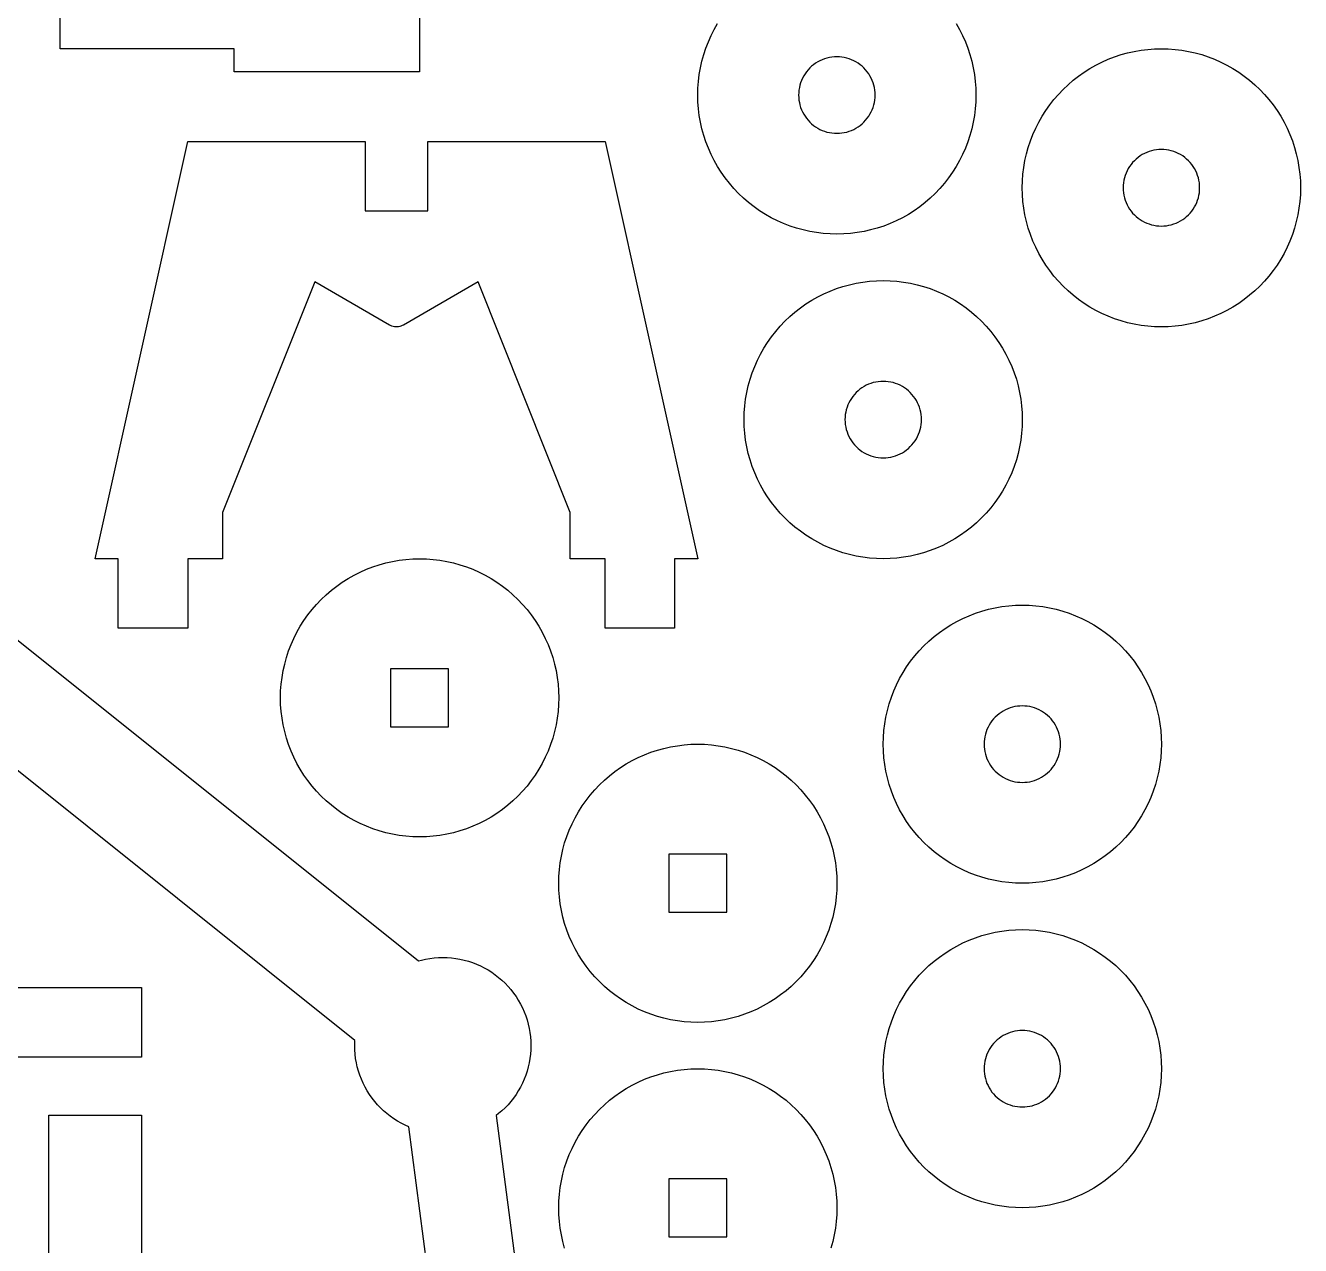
# Model space of a CAD drawing. Header units: millimetres. Extents: x 5 to 513, y 5 to 395.
# Drawn here: x 454 to 509, y 193.4 to 246 of the extents above; entities that cross this region are included whole.
import ezdxf

# ---------------------------------------------------------------- set-up
doc = ezdxf.new("R2010")
doc.units = ezdxf.units.MM
doc.layers.add('CUT', color=1, linetype='Continuous')

msp = doc.modelspace()

# ---------------------------------------------------------------- linework, layer by layer
at = {"layer": 'CUT'}
for points in [[(471, 254), (471, 244), (463, 244), (463, 245), (459, 245), (456, 245), (455.5, 245), (455.5, 248)], [(494.146, 246.085), (494.292, 245.828), (494.424, 245.565), (494.543, 245.296), (494.649, 245.021), (494.742, 244.742), (494.82, 244.458), (494.885, 244.171), (494.935, 243.88), (494.971, 243.588), (494.993, 243.294), (495, 243), (494.993, 242.706), (494.971, 242.412), (494.935, 242.12), (494.885, 241.829), (494.82, 241.542), (494.742, 241.258), (494.649, 240.979), (494.543, 240.704), (494.424, 240.435), (494.292, 240.172), (494.146, 239.915), (493.989, 239.667), (493.819, 239.426), (493.638, 239.194), (493.446, 238.971), (493.243, 238.757), (493.029, 238.554), (492.806, 238.362), (492.574, 238.181), (492.333, 238.011), (492.085, 237.854), (491.828, 237.708), (491.565, 237.576), (491.296, 237.457), (491.021, 237.351), (490.742, 237.258), (490.458, 237.18), (490.171, 237.115), (489.88, 237.065), (489.588, 237.029), (489.294, 237.007), (489, 237), (488.706, 237.007), (488.412, 237.029), (488.12, 237.065), (487.829, 237.115), (487.542, 237.18), (487.258, 237.258), (486.979, 237.351), (486.704, 237.457), (486.435, 237.576), (486.172, 237.708), (485.915, 237.854), (485.667, 238.011), (485.426, 238.181), (485.194, 238.362), (484.971, 238.554), (484.757, 238.757), (484.554, 238.971), (484.362, 239.194), (484.181, 239.426), (484.011, 239.667), (483.854, 239.915), (483.708, 240.172), (483.576, 240.435), (483.457, 240.704), (483.351, 240.979), (483.258, 241.258), (483.18, 241.542), (483.115, 241.829), (483.065, 242.12), (483.029, 242.412), (483.007, 242.706), (483, 243), (483.007, 243.294), (483.029, 243.588), (483.065, 243.88), (483.115, 244.171), (483.18, 244.458), (483.258, 244.742), (483.351, 245.021), (483.457, 245.296), (483.576, 245.565), (483.708, 245.828), (483.854, 246.085)], [(449, 223.217), (470.956, 205.653), (471.077, 205.686), (471.259, 205.727), (471.442, 205.759), (471.628, 205.782), (471.814, 205.795), (472, 205.8), (472.186, 205.795), (472.372, 205.782), (472.558, 205.759), (472.741, 205.727), (472.923, 205.686), (473.103, 205.636), (473.28, 205.578), (473.454, 205.511), (473.625, 205.435), (473.791, 205.351), (473.954, 205.259), (474.111, 205.16), (474.264, 205.052), (474.411, 204.937), (474.552, 204.816), (474.687, 204.687), (474.816, 204.552), (474.937, 204.411), (475.052, 204.264), (475.16, 204.111), (475.259, 203.954), (475.351, 203.791), (475.435, 203.625), (475.511, 203.454), (475.578, 203.28), (475.636, 203.103), (475.686, 202.923), (475.727, 202.741), (475.759, 202.558), (475.782, 202.372), (475.795, 202.186), (475.8, 202), (475.795, 201.814), (475.782, 201.628), (475.759, 201.442), (475.727, 201.259), (475.686, 201.077), (475.636, 200.897), (475.578, 200.72), (475.511, 200.546), (475.435, 200.375), (475.351, 200.209), (475.259, 200.046), (475.16, 199.889), (475.052, 199.736), (474.937, 199.589), (474.816, 199.448), (474.687, 199.313), (474.552, 199.184), (474.411, 199.063), (474.31, 198.984), (476.264, 184)], [(472.432, 184), (470.542, 198.491), (470.375, 198.565), (470.209, 198.649), (470.046, 198.741), (469.889, 198.84), (469.736, 198.948), (469.589, 199.063), (469.448, 199.184), (469.313, 199.313), (469.184, 199.448), (469.063, 199.589), (468.948, 199.736), (468.84, 199.889), (468.741, 200.046), (468.649, 200.209), (468.565, 200.375), (468.489, 200.546), (468.422, 200.72), (468.364, 200.897), (468.314, 201.077), (468.273, 201.259), (468.241, 201.442), (468.218, 201.628), (468.205, 201.814), (468.2, 202), (468.205, 202.186), (468.207, 202.217), (449, 217.583)], [(444.5, 204.5), (458.963, 204.5), (458.998, 204.498), (459, 204.463), (459, 201.537), (458.998, 201.502), (458.963, 201.5), (444.5, 201.5)], [(477.258, 193.258), (477.18, 193.542), (477.115, 193.829), (477.065, 194.12), (477.029, 194.412), (477.007, 194.706), (477, 195), (477.007, 195.294), (477.029, 195.588), (477.065, 195.88), (477.115, 196.171), (477.18, 196.458), (477.258, 196.742), (477.351, 197.021), (477.457, 197.296), (477.576, 197.565), (477.708, 197.828), (477.854, 198.085), (478.011, 198.333), (478.181, 198.574), (478.362, 198.806), (478.554, 199.029), (478.757, 199.243), (478.971, 199.446), (479.194, 199.638), (479.426, 199.819), (479.667, 199.989), (479.915, 200.146), (480.172, 200.292), (480.435, 200.424), (480.704, 200.543), (480.979, 200.649), (481.258, 200.742), (481.542, 200.82), (481.829, 200.885), (482.12, 200.935), (482.412, 200.971), (482.706, 200.993), (483, 201), (483.294, 200.993), (483.588, 200.971), (483.88, 200.935), (484.171, 200.885), (484.458, 200.82), (484.742, 200.742), (485.021, 200.649), (485.296, 200.543), (485.565, 200.424), (485.828, 200.292), (486.085, 200.146), (486.333, 199.989), (486.574, 199.819), (486.806, 199.638), (487.029, 199.446), (487.243, 199.243), (487.446, 199.029), (487.638, 198.806), (487.819, 198.574), (487.989, 198.333), (488.146, 198.085), (488.292, 197.828), (488.424, 197.565), (488.543, 197.296), (488.649, 197.021), (488.742, 196.742), (488.82, 196.458), (488.885, 196.171), (488.935, 195.88), (488.971, 195.588), (488.993, 195.294), (489, 195), (488.993, 194.706), (488.971, 194.412), (488.935, 194.12), (488.885, 193.829), (488.82, 193.542), (488.742, 193.258)], [(455, 192), (455, 198.963), (455.002, 198.998), (455.037, 199), (458.963, 199), (458.998, 198.998), (459, 198.963), (459, 179.037)]]:
    msp.add_lwpolyline(points, dxfattribs=at)
for points in [[(508.993, 238.706), (508.971, 238.412), (508.935, 238.12), (508.885, 237.829), (508.82, 237.542), (508.742, 237.258), (508.649, 236.979), (508.543, 236.704), (508.424, 236.435), (508.292, 236.172), (508.146, 235.915), (507.989, 235.667), (507.819, 235.426), (507.638, 235.194), (507.446, 234.971), (507.243, 234.757), (507.029, 234.554), (506.806, 234.362), (506.574, 234.181), (506.333, 234.011), (506.085, 233.854), (505.828, 233.708), (505.565, 233.576), (505.296, 233.457), (505.021, 233.351), (504.742, 233.258), (504.458, 233.18), (504.171, 233.115), (503.88, 233.065), (503.588, 233.029), (503.294, 233.007), (503, 233), (502.706, 233.007), (502.412, 233.029), (502.12, 233.065), (501.829, 233.115), (501.542, 233.18), (501.258, 233.258), (500.979, 233.351), (500.704, 233.457), (500.435, 233.576), (500.172, 233.708), (499.915, 233.854), (499.667, 234.011), (499.426, 234.181), (499.194, 234.362), (498.971, 234.554), (498.757, 234.757), (498.554, 234.971), (498.362, 235.194), (498.181, 235.426), (498.011, 235.667), (497.854, 235.915), (497.708, 236.172), (497.576, 236.435), (497.457, 236.704), (497.351, 236.979), (497.258, 237.258), (497.18, 237.542), (497.115, 237.829), (497.065, 238.12), (497.029, 238.412), (497.007, 238.706), (497, 239), (497.007, 239.294), (497.029, 239.588), (497.065, 239.88), (497.115, 240.171), (497.18, 240.458), (497.258, 240.742), (497.351, 241.021), (497.457, 241.296), (497.576, 241.565), (497.708, 241.828), (497.854, 242.085), (498.011, 242.333), (498.181, 242.574), (498.362, 242.806), (498.554, 243.029), (498.757, 243.243), (498.971, 243.446), (499.194, 243.638), (499.426, 243.819), (499.667, 243.989), (499.915, 244.146), (500.172, 244.292), (500.435, 244.424), (500.704, 244.543), (500.979, 244.649), (501.258, 244.742), (501.542, 244.82), (501.829, 244.885), (502.12, 244.935), (502.412, 244.971), (502.706, 244.993), (503, 245), (503.294, 244.993), (503.588, 244.971), (503.88, 244.935), (504.171, 244.885), (504.458, 244.82), (504.742, 244.742), (505.021, 244.649), (505.296, 244.543), (505.565, 244.424), (505.828, 244.292), (506.085, 244.146), (506.333, 243.989), (506.574, 243.819), (506.806, 243.638), (507.029, 243.446), (507.243, 243.243), (507.446, 243.029), (507.638, 242.806), (507.819, 242.574), (507.989, 242.333), (508.146, 242.085), (508.292, 241.828), (508.424, 241.565), (508.543, 241.296), (508.649, 241.021), (508.742, 240.742), (508.82, 240.458), (508.885, 240.171), (508.935, 239.88), (508.971, 239.588), (508.993, 239.294), (509, 239)], [(490.646, 243.108), (490.636, 243.215), (490.618, 243.322), (490.594, 243.427), (490.562, 243.53), (490.524, 243.631), (490.48, 243.73), (490.429, 243.825), (490.372, 243.917), (490.309, 244.004), (490.241, 244.088), (490.167, 244.167), (490.088, 244.241), (490.004, 244.309), (489.917, 244.372), (489.825, 244.429), (489.73, 244.48), (489.631, 244.524), (489.53, 244.562), (489.427, 244.594), (489.322, 244.618), (489.215, 244.636), (489.108, 244.646), (489, 244.65), (488.892, 244.646), (488.785, 244.636), (488.678, 244.618), (488.573, 244.594), (488.47, 244.562), (488.369, 244.524), (488.27, 244.48), (488.175, 244.429), (488.083, 244.372), (487.996, 244.309), (487.912, 244.241), (487.833, 244.167), (487.759, 244.088), (487.691, 244.004), (487.628, 243.917), (487.571, 243.825), (487.52, 243.73), (487.476, 243.631), (487.438, 243.53), (487.406, 243.427), (487.382, 243.322), (487.364, 243.215), (487.354, 243.108), (487.35, 243), (487.354, 242.892), (487.364, 242.785), (487.382, 242.678), (487.406, 242.573), (487.438, 242.47), (487.476, 242.369), (487.52, 242.27), (487.571, 242.175), (487.628, 242.083), (487.691, 241.996), (487.759, 241.912), (487.833, 241.833), (487.912, 241.759), (487.996, 241.691), (488.083, 241.628), (488.175, 241.571), (488.27, 241.52), (488.369, 241.476), (488.47, 241.438), (488.573, 241.406), (488.678, 241.382), (488.785, 241.364), (488.892, 241.354), (489, 241.35), (489.108, 241.354), (489.215, 241.364), (489.322, 241.382), (489.427, 241.406), (489.53, 241.438), (489.631, 241.476), (489.73, 241.52), (489.825, 241.571), (489.917, 241.628), (490.004, 241.691), (490.088, 241.759), (490.167, 241.833), (490.241, 241.912), (490.309, 241.996), (490.372, 242.083), (490.429, 242.175), (490.48, 242.27), (490.524, 242.369), (490.562, 242.47), (490.594, 242.573), (490.618, 242.678), (490.636, 242.785), (490.646, 242.892), (490.65, 243)], [(468.65, 241), (468.65, 238), (471.35, 238), (471.35, 241), (479, 241), (483, 223), (482, 223), (482, 220), (479, 220), (479, 223), (477.5, 223), (477.5, 225), (473.524, 234.941), (470.3, 233.08), (470.249, 233.054), (470.196, 233.032), (470.141, 233.016), (470.085, 233.005), (470.029, 233), (469.971, 233), (469.915, 233.005), (469.859, 233.016), (469.804, 233.032), (469.751, 233.054), (469.7, 233.08), (466.476, 234.941), (462.5, 225), (462.5, 223), (461, 223), (461, 220), (458, 220), (458, 223), (457, 223), (461, 241)], [(504.646, 239.108), (504.636, 239.215), (504.618, 239.322), (504.594, 239.427), (504.562, 239.53), (504.524, 239.631), (504.48, 239.73), (504.429, 239.825), (504.372, 239.917), (504.309, 240.004), (504.241, 240.088), (504.167, 240.167), (504.088, 240.241), (504.004, 240.309), (503.917, 240.372), (503.825, 240.429), (503.73, 240.48), (503.631, 240.524), (503.53, 240.562), (503.427, 240.594), (503.322, 240.618), (503.215, 240.636), (503.108, 240.646), (503, 240.65), (502.892, 240.646), (502.785, 240.636), (502.678, 240.618), (502.573, 240.594), (502.47, 240.562), (502.369, 240.524), (502.27, 240.48), (502.175, 240.429), (502.083, 240.372), (501.996, 240.309), (501.912, 240.241), (501.833, 240.167), (501.759, 240.088), (501.691, 240.004), (501.628, 239.917), (501.571, 239.825), (501.52, 239.73), (501.476, 239.631), (501.438, 239.53), (501.406, 239.427), (501.382, 239.322), (501.364, 239.215), (501.354, 239.108), (501.35, 239), (501.354, 238.892), (501.364, 238.785), (501.382, 238.678), (501.406, 238.573), (501.438, 238.47), (501.476, 238.369), (501.52, 238.27), (501.571, 238.175), (501.628, 238.083), (501.691, 237.996), (501.759, 237.912), (501.833, 237.833), (501.912, 237.759), (501.996, 237.691), (502.083, 237.628), (502.175, 237.571), (502.27, 237.52), (502.369, 237.476), (502.47, 237.438), (502.573, 237.406), (502.678, 237.382), (502.785, 237.364), (502.892, 237.354), (503, 237.35), (503.108, 237.354), (503.215, 237.364), (503.322, 237.382), (503.427, 237.406), (503.53, 237.438), (503.631, 237.476), (503.73, 237.52), (503.825, 237.571), (503.917, 237.628), (504.004, 237.691), (504.088, 237.759), (504.167, 237.833), (504.241, 237.912), (504.309, 237.996), (504.372, 238.083), (504.429, 238.175), (504.48, 238.27), (504.524, 238.369), (504.562, 238.47), (504.594, 238.573), (504.618, 238.678), (504.636, 238.785), (504.646, 238.892), (504.65, 239)], [(496.993, 228.706), (496.971, 228.412), (496.935, 228.12), (496.885, 227.829), (496.82, 227.542), (496.742, 227.258), (496.649, 226.979), (496.543, 226.704), (496.424, 226.435), (496.292, 226.172), (496.146, 225.915), (495.989, 225.667), (495.819, 225.426), (495.638, 225.194), (495.446, 224.971), (495.243, 224.757), (495.029, 224.554), (494.806, 224.362), (494.574, 224.181), (494.333, 224.011), (494.085, 223.854), (493.828, 223.708), (493.565, 223.576), (493.296, 223.457), (493.021, 223.351), (492.742, 223.258), (492.458, 223.18), (492.171, 223.115), (491.88, 223.065), (491.588, 223.029), (491.294, 223.007), (491, 223), (490.706, 223.007), (490.412, 223.029), (490.12, 223.065), (489.829, 223.115), (489.542, 223.18), (489.258, 223.258), (488.979, 223.351), (488.704, 223.457), (488.435, 223.576), (488.172, 223.708), (487.915, 223.854), (487.667, 224.011), (487.426, 224.181), (487.194, 224.362), (486.971, 224.554), (486.757, 224.757), (486.554, 224.971), (486.362, 225.194), (486.181, 225.426), (486.011, 225.667), (485.854, 225.915), (485.708, 226.172), (485.576, 226.435), (485.457, 226.704), (485.351, 226.979), (485.258, 227.258), (485.18, 227.542), (485.115, 227.829), (485.065, 228.12), (485.029, 228.412), (485.007, 228.706), (485, 229), (485.007, 229.294), (485.029, 229.588), (485.065, 229.88), (485.115, 230.171), (485.18, 230.458), (485.258, 230.742), (485.351, 231.021), (485.457, 231.296), (485.576, 231.565), (485.708, 231.828), (485.854, 232.085), (486.011, 232.333), (486.181, 232.574), (486.362, 232.806), (486.554, 233.029), (486.757, 233.243), (486.971, 233.446), (487.194, 233.638), (487.426, 233.819), (487.667, 233.989), (487.915, 234.146), (488.172, 234.292), (488.435, 234.424), (488.704, 234.543), (488.979, 234.649), (489.258, 234.742), (489.542, 234.82), (489.829, 234.885), (490.12, 234.935), (490.412, 234.971), (490.706, 234.993), (491, 235), (491.294, 234.993), (491.588, 234.971), (491.88, 234.935), (492.171, 234.885), (492.458, 234.82), (492.742, 234.742), (493.021, 234.649), (493.296, 234.543), (493.565, 234.424), (493.828, 234.292), (494.085, 234.146), (494.333, 233.989), (494.574, 233.819), (494.806, 233.638), (495.029, 233.446), (495.243, 233.243), (495.446, 233.029), (495.638, 232.806), (495.819, 232.574), (495.989, 232.333), (496.146, 232.085), (496.292, 231.828), (496.424, 231.565), (496.543, 231.296), (496.649, 231.021), (496.742, 230.742), (496.82, 230.458), (496.885, 230.171), (496.935, 229.88), (496.971, 229.588), (496.993, 229.294), (497, 229)], [(492.646, 229.108), (492.636, 229.215), (492.618, 229.322), (492.594, 229.427), (492.562, 229.53), (492.524, 229.631), (492.48, 229.73), (492.429, 229.825), (492.372, 229.917), (492.309, 230.004), (492.241, 230.088), (492.167, 230.167), (492.088, 230.241), (492.004, 230.309), (491.917, 230.372), (491.825, 230.429), (491.73, 230.48), (491.631, 230.524), (491.53, 230.562), (491.427, 230.594), (491.322, 230.618), (491.215, 230.636), (491.108, 230.646), (491, 230.65), (490.892, 230.646), (490.785, 230.636), (490.678, 230.618), (490.573, 230.594), (490.47, 230.562), (490.369, 230.524), (490.27, 230.48), (490.175, 230.429), (490.083, 230.372), (489.996, 230.309), (489.912, 230.241), (489.833, 230.167), (489.759, 230.088), (489.691, 230.004), (489.628, 229.917), (489.571, 229.825), (489.52, 229.73), (489.476, 229.631), (489.438, 229.53), (489.406, 229.427), (489.382, 229.322), (489.364, 229.215), (489.354, 229.108), (489.35, 229), (489.354, 228.892), (489.364, 228.785), (489.382, 228.678), (489.406, 228.573), (489.438, 228.47), (489.476, 228.369), (489.52, 228.27), (489.571, 228.175), (489.628, 228.083), (489.691, 227.996), (489.759, 227.912), (489.833, 227.833), (489.912, 227.759), (489.996, 227.691), (490.083, 227.628), (490.175, 227.571), (490.27, 227.52), (490.369, 227.476), (490.47, 227.438), (490.573, 227.406), (490.678, 227.382), (490.785, 227.364), (490.892, 227.354), (491, 227.35), (491.108, 227.354), (491.215, 227.364), (491.322, 227.382), (491.427, 227.406), (491.53, 227.438), (491.631, 227.476), (491.73, 227.52), (491.825, 227.571), (491.917, 227.628), (492.004, 227.691), (492.088, 227.759), (492.167, 227.833), (492.241, 227.912), (492.309, 227.996), (492.372, 228.083), (492.429, 228.175), (492.48, 228.27), (492.524, 228.369), (492.562, 228.47), (492.594, 228.573), (492.618, 228.678), (492.636, 228.785), (492.646, 228.892), (492.65, 229)], [(476.993, 216.706), (476.971, 216.412), (476.935, 216.12), (476.885, 215.829), (476.82, 215.542), (476.742, 215.258), (476.649, 214.979), (476.543, 214.704), (476.424, 214.435), (476.292, 214.172), (476.146, 213.915), (475.989, 213.667), (475.819, 213.426), (475.638, 213.194), (475.446, 212.971), (475.243, 212.757), (475.029, 212.554), (474.806, 212.362), (474.574, 212.181), (474.333, 212.011), (474.085, 211.854), (473.828, 211.708), (473.565, 211.576), (473.296, 211.457), (473.021, 211.351), (472.742, 211.258), (472.458, 211.18), (472.171, 211.115), (471.88, 211.065), (471.588, 211.029), (471.294, 211.007), (471, 211), (470.706, 211.007), (470.412, 211.029), (470.12, 211.065), (469.829, 211.115), (469.542, 211.18), (469.258, 211.258), (468.979, 211.351), (468.704, 211.457), (468.435, 211.576), (468.172, 211.708), (467.915, 211.854), (467.667, 212.011), (467.426, 212.181), (467.194, 212.362), (466.971, 212.554), (466.757, 212.757), (466.554, 212.971), (466.362, 213.194), (466.181, 213.426), (466.011, 213.667), (465.854, 213.915), (465.708, 214.172), (465.576, 214.435), (465.457, 214.704), (465.351, 214.979), (465.258, 215.258), (465.18, 215.542), (465.115, 215.829), (465.065, 216.12), (465.029, 216.412), (465.007, 216.706), (465, 217), (465.007, 217.294), (465.029, 217.588), (465.065, 217.88), (465.115, 218.171), (465.18, 218.458), (465.258, 218.742), (465.351, 219.021), (465.457, 219.296), (465.576, 219.565), (465.708, 219.828), (465.854, 220.085), (466.011, 220.333), (466.181, 220.574), (466.362, 220.806), (466.554, 221.029), (466.757, 221.243), (466.971, 221.446), (467.194, 221.638), (467.426, 221.819), (467.667, 221.989), (467.915, 222.146), (468.172, 222.292), (468.435, 222.424), (468.704, 222.543), (468.979, 222.649), (469.258, 222.742), (469.542, 222.82), (469.829, 222.885), (470.12, 222.935), (470.412, 222.971), (470.706, 222.993), (471, 223), (471.294, 222.993), (471.588, 222.971), (471.88, 222.935), (472.171, 222.885), (472.458, 222.82), (472.742, 222.742), (473.021, 222.649), (473.296, 222.543), (473.565, 222.424), (473.828, 222.292), (474.085, 222.146), (474.333, 221.989), (474.574, 221.819), (474.806, 221.638), (475.029, 221.446), (475.243, 221.243), (475.446, 221.029), (475.638, 220.806), (475.819, 220.574), (475.989, 220.333), (476.146, 220.085), (476.292, 219.828), (476.424, 219.565), (476.543, 219.296), (476.649, 219.021), (476.742, 218.742), (476.82, 218.458), (476.885, 218.171), (476.935, 217.88), (476.971, 217.588), (476.993, 217.294), (477, 217)], [(502.993, 214.706), (502.971, 214.412), (502.935, 214.12), (502.885, 213.829), (502.82, 213.542), (502.742, 213.258), (502.649, 212.979), (502.543, 212.704), (502.424, 212.435), (502.292, 212.172), (502.146, 211.915), (501.989, 211.667), (501.819, 211.426), (501.638, 211.194), (501.446, 210.971), (501.243, 210.757), (501.029, 210.554), (500.806, 210.362), (500.574, 210.181), (500.333, 210.011), (500.085, 209.854), (499.828, 209.708), (499.565, 209.576), (499.296, 209.457), (499.021, 209.351), (498.742, 209.258), (498.458, 209.18), (498.171, 209.115), (497.88, 209.065), (497.588, 209.029), (497.294, 209.007), (497, 209), (496.706, 209.007), (496.412, 209.029), (496.12, 209.065), (495.829, 209.115), (495.542, 209.18), (495.258, 209.258), (494.979, 209.351), (494.704, 209.457), (494.435, 209.576), (494.172, 209.708), (493.915, 209.854), (493.667, 210.011), (493.426, 210.181), (493.194, 210.362), (492.971, 210.554), (492.757, 210.757), (492.554, 210.971), (492.362, 211.194), (492.181, 211.426), (492.011, 211.667), (491.854, 211.915), (491.708, 212.172), (491.576, 212.435), (491.457, 212.704), (491.351, 212.979), (491.258, 213.258), (491.18, 213.542), (491.115, 213.829), (491.065, 214.12), (491.029, 214.412), (491.007, 214.706), (491, 215), (491.007, 215.294), (491.029, 215.588), (491.065, 215.88), (491.115, 216.171), (491.18, 216.458), (491.258, 216.742), (491.351, 217.021), (491.457, 217.296), (491.576, 217.565), (491.708, 217.828), (491.854, 218.085), (492.011, 218.333), (492.181, 218.574), (492.362, 218.806), (492.554, 219.029), (492.757, 219.243), (492.971, 219.446), (493.194, 219.638), (493.426, 219.819), (493.667, 219.989), (493.915, 220.146), (494.172, 220.292), (494.435, 220.424), (494.704, 220.543), (494.979, 220.649), (495.258, 220.742), (495.542, 220.82), (495.829, 220.885), (496.12, 220.935), (496.412, 220.971), (496.706, 220.993), (497, 221), (497.294, 220.993), (497.588, 220.971), (497.88, 220.935), (498.171, 220.885), (498.458, 220.82), (498.742, 220.742), (499.021, 220.649), (499.296, 220.543), (499.565, 220.424), (499.828, 220.292), (500.085, 220.146), (500.333, 219.989), (500.574, 219.819), (500.806, 219.638), (501.029, 219.446), (501.243, 219.243), (501.446, 219.029), (501.638, 218.806), (501.819, 218.574), (501.989, 218.333), (502.146, 218.085), (502.292, 217.828), (502.424, 217.565), (502.543, 217.296), (502.649, 217.021), (502.742, 216.742), (502.82, 216.458), (502.885, 216.171), (502.935, 215.88), (502.971, 215.588), (502.993, 215.294), (503, 215)], [(472.25, 218.25), (469.75, 218.25), (469.75, 215.75), (472.25, 215.75)], [(498.646, 215.108), (498.636, 215.215), (498.618, 215.322), (498.594, 215.427), (498.562, 215.53), (498.524, 215.631), (498.48, 215.73), (498.429, 215.825), (498.372, 215.917), (498.309, 216.004), (498.241, 216.088), (498.167, 216.167), (498.088, 216.241), (498.004, 216.309), (497.917, 216.372), (497.825, 216.429), (497.73, 216.48), (497.631, 216.524), (497.53, 216.562), (497.427, 216.594), (497.322, 216.618), (497.215, 216.636), (497.108, 216.646), (497, 216.65), (496.892, 216.646), (496.785, 216.636), (496.678, 216.618), (496.573, 216.594), (496.47, 216.562), (496.369, 216.524), (496.27, 216.48), (496.175, 216.429), (496.083, 216.372), (495.996, 216.309), (495.912, 216.241), (495.833, 216.167), (495.759, 216.088), (495.691, 216.004), (495.628, 215.917), (495.571, 215.825), (495.52, 215.73), (495.476, 215.631), (495.438, 215.53), (495.406, 215.427), (495.382, 215.322), (495.364, 215.215), (495.354, 215.108), (495.35, 215), (495.354, 214.892), (495.364, 214.785), (495.382, 214.678), (495.406, 214.573), (495.438, 214.47), (495.476, 214.369), (495.52, 214.27), (495.571, 214.175), (495.628, 214.083), (495.691, 213.996), (495.759, 213.912), (495.833, 213.833), (495.912, 213.759), (495.996, 213.691), (496.083, 213.628), (496.175, 213.571), (496.27, 213.52), (496.369, 213.476), (496.47, 213.438), (496.573, 213.406), (496.678, 213.382), (496.785, 213.364), (496.892, 213.354), (497, 213.35), (497.108, 213.354), (497.215, 213.364), (497.322, 213.382), (497.427, 213.406), (497.53, 213.438), (497.631, 213.476), (497.73, 213.52), (497.825, 213.571), (497.917, 213.628), (498.004, 213.691), (498.088, 213.759), (498.167, 213.833), (498.241, 213.912), (498.309, 213.996), (498.372, 214.083), (498.429, 214.175), (498.48, 214.27), (498.524, 214.369), (498.562, 214.47), (498.594, 214.573), (498.618, 214.678), (498.636, 214.785), (498.646, 214.892), (498.65, 215)], [(488.993, 208.706), (488.971, 208.412), (488.935, 208.12), (488.885, 207.829), (488.82, 207.542), (488.742, 207.258), (488.649, 206.979), (488.543, 206.704), (488.424, 206.435), (488.292, 206.172), (488.146, 205.915), (487.989, 205.667), (487.819, 205.426), (487.638, 205.194), (487.446, 204.971), (487.243, 204.757), (487.029, 204.554), (486.806, 204.362), (486.574, 204.181), (486.333, 204.011), (486.085, 203.854), (485.828, 203.708), (485.565, 203.576), (485.296, 203.457), (485.021, 203.351), (484.742, 203.258), (484.458, 203.18), (484.171, 203.115), (483.88, 203.065), (483.588, 203.029), (483.294, 203.007), (483, 203), (482.706, 203.007), (482.412, 203.029), (482.12, 203.065), (481.829, 203.115), (481.542, 203.18), (481.258, 203.258), (480.979, 203.351), (480.704, 203.457), (480.435, 203.576), (480.172, 203.708), (479.915, 203.854), (479.667, 204.011), (479.426, 204.181), (479.194, 204.362), (478.971, 204.554), (478.757, 204.757), (478.554, 204.971), (478.362, 205.194), (478.181, 205.426), (478.011, 205.667), (477.854, 205.915), (477.708, 206.172), (477.576, 206.435), (477.457, 206.704), (477.351, 206.979), (477.258, 207.258), (477.18, 207.542), (477.115, 207.829), (477.065, 208.12), (477.029, 208.412), (477.007, 208.706), (477, 209), (477.007, 209.294), (477.029, 209.588), (477.065, 209.88), (477.115, 210.171), (477.18, 210.458), (477.258, 210.742), (477.351, 211.021), (477.457, 211.296), (477.576, 211.565), (477.708, 211.828), (477.854, 212.085), (478.011, 212.333), (478.181, 212.574), (478.362, 212.806), (478.554, 213.029), (478.757, 213.243), (478.971, 213.446), (479.194, 213.638), (479.426, 213.819), (479.667, 213.989), (479.915, 214.146), (480.172, 214.292), (480.435, 214.424), (480.704, 214.543), (480.979, 214.649), (481.258, 214.742), (481.542, 214.82), (481.829, 214.885), (482.12, 214.935), (482.412, 214.971), (482.706, 214.993), (483, 215), (483.294, 214.993), (483.588, 214.971), (483.88, 214.935), (484.171, 214.885), (484.458, 214.82), (484.742, 214.742), (485.021, 214.649), (485.296, 214.543), (485.565, 214.424), (485.828, 214.292), (486.085, 214.146), (486.333, 213.989), (486.574, 213.819), (486.806, 213.638), (487.029, 213.446), (487.243, 213.243), (487.446, 213.029), (487.638, 212.806), (487.819, 212.574), (487.989, 212.333), (488.146, 212.085), (488.292, 211.828), (488.424, 211.565), (488.543, 211.296), (488.649, 211.021), (488.742, 210.742), (488.82, 210.458), (488.885, 210.171), (488.935, 209.88), (488.971, 209.588), (488.993, 209.294), (489, 209)], [(484.25, 210.25), (481.75, 210.25), (481.75, 207.75), (484.25, 207.75)], [(502.993, 200.706), (502.971, 200.412), (502.935, 200.12), (502.885, 199.829), (502.82, 199.542), (502.742, 199.258), (502.649, 198.979), (502.543, 198.704), (502.424, 198.435), (502.292, 198.172), (502.146, 197.915), (501.989, 197.667), (501.819, 197.426), (501.638, 197.194), (501.446, 196.971), (501.243, 196.757), (501.029, 196.554), (500.806, 196.362), (500.574, 196.181), (500.333, 196.011), (500.085, 195.854), (499.828, 195.708), (499.565, 195.576), (499.296, 195.457), (499.021, 195.351), (498.742, 195.258), (498.458, 195.18), (498.171, 195.115), (497.88, 195.065), (497.588, 195.029), (497.294, 195.007), (497, 195), (496.706, 195.007), (496.412, 195.029), (496.12, 195.065), (495.829, 195.115), (495.542, 195.18), (495.258, 195.258), (494.979, 195.351), (494.704, 195.457), (494.435, 195.576), (494.172, 195.708), (493.915, 195.854), (493.667, 196.011), (493.426, 196.181), (493.194, 196.362), (492.971, 196.554), (492.757, 196.757), (492.554, 196.971), (492.362, 197.194), (492.181, 197.426), (492.011, 197.667), (491.854, 197.915), (491.708, 198.172), (491.576, 198.435), (491.457, 198.704), (491.351, 198.979), (491.258, 199.258), (491.18, 199.542), (491.115, 199.829), (491.065, 200.12), (491.029, 200.412), (491.007, 200.706), (491, 201), (491.007, 201.294), (491.029, 201.588), (491.065, 201.88), (491.115, 202.171), (491.18, 202.458), (491.258, 202.742), (491.351, 203.021), (491.457, 203.296), (491.576, 203.565), (491.708, 203.828), (491.854, 204.085), (492.011, 204.333), (492.181, 204.574), (492.362, 204.806), (492.554, 205.029), (492.757, 205.243), (492.971, 205.446), (493.194, 205.638), (493.426, 205.819), (493.667, 205.989), (493.915, 206.146), (494.172, 206.292), (494.435, 206.424), (494.704, 206.543), (494.979, 206.649), (495.258, 206.742), (495.542, 206.82), (495.829, 206.885), (496.12, 206.935), (496.412, 206.971), (496.706, 206.993), (497, 207), (497.294, 206.993), (497.588, 206.971), (497.88, 206.935), (498.171, 206.885), (498.458, 206.82), (498.742, 206.742), (499.021, 206.649), (499.296, 206.543), (499.565, 206.424), (499.828, 206.292), (500.085, 206.146), (500.333, 205.989), (500.574, 205.819), (500.806, 205.638), (501.029, 205.446), (501.243, 205.243), (501.446, 205.029), (501.638, 204.806), (501.819, 204.574), (501.989, 204.333), (502.146, 204.085), (502.292, 203.828), (502.424, 203.565), (502.543, 203.296), (502.649, 203.021), (502.742, 202.742), (502.82, 202.458), (502.885, 202.171), (502.935, 201.88), (502.971, 201.588), (502.993, 201.294), (503, 201)], [(498.646, 201.108), (498.636, 201.215), (498.618, 201.322), (498.594, 201.427), (498.562, 201.53), (498.524, 201.631), (498.48, 201.73), (498.429, 201.825), (498.372, 201.917), (498.309, 202.004), (498.241, 202.088), (498.167, 202.167), (498.088, 202.241), (498.004, 202.309), (497.917, 202.372), (497.825, 202.429), (497.73, 202.48), (497.631, 202.524), (497.53, 202.562), (497.427, 202.594), (497.322, 202.618), (497.215, 202.636), (497.108, 202.646), (497, 202.65), (496.892, 202.646), (496.785, 202.636), (496.678, 202.618), (496.573, 202.594), (496.47, 202.562), (496.369, 202.524), (496.27, 202.48), (496.175, 202.429), (496.083, 202.372), (495.996, 202.309), (495.912, 202.241), (495.833, 202.167), (495.759, 202.088), (495.691, 202.004), (495.628, 201.917), (495.571, 201.825), (495.52, 201.73), (495.476, 201.631), (495.438, 201.53), (495.406, 201.427), (495.382, 201.322), (495.364, 201.215), (495.354, 201.108), (495.35, 201), (495.354, 200.892), (495.364, 200.785), (495.382, 200.678), (495.406, 200.573), (495.438, 200.47), (495.476, 200.369), (495.52, 200.27), (495.571, 200.175), (495.628, 200.083), (495.691, 199.996), (495.759, 199.912), (495.833, 199.833), (495.912, 199.759), (495.996, 199.691), (496.083, 199.628), (496.175, 199.571), (496.27, 199.52), (496.369, 199.476), (496.47, 199.438), (496.573, 199.406), (496.678, 199.382), (496.785, 199.364), (496.892, 199.354), (497, 199.35), (497.108, 199.354), (497.215, 199.364), (497.322, 199.382), (497.427, 199.406), (497.53, 199.438), (497.631, 199.476), (497.73, 199.52), (497.825, 199.571), (497.917, 199.628), (498.004, 199.691), (498.088, 199.759), (498.167, 199.833), (498.241, 199.912), (498.309, 199.996), (498.372, 200.083), (498.429, 200.175), (498.48, 200.27), (498.524, 200.369), (498.562, 200.47), (498.594, 200.573), (498.618, 200.678), (498.636, 200.785), (498.646, 200.892), (498.65, 201)], [(484.25, 196.25), (481.75, 196.25), (481.75, 193.75), (484.25, 193.75)]]:
    msp.add_lwpolyline(points, close=True, dxfattribs=at)

doc.saveas('drawing.dxf')
